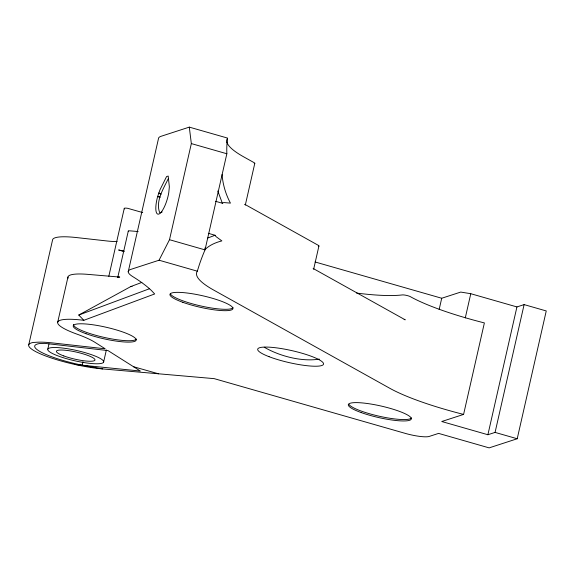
<?xml version="1.0" encoding="UTF-8"?>
<svg xmlns="http://www.w3.org/2000/svg" width="575" height="575" viewBox="0 0 575 575"><rect width="100%" height="100%" fill="white"/><g stroke="black" fill="none" stroke-linecap="round" stroke-linejoin="round"><path stroke-width="0.86" d="M227.082 142.471L227.556 138.086L189.297 127.125L161.129 136.275A48.199 8.783 12.8 0 0 158.47 138.654L128.232 271.752M28.75 344.792L52.641 239.617A48.199 8.783 12.8 0 1 76.532 237.568L107.633 241.04A27.327 4.981 12.8 0 0 117.142 241.392M47.811 349.111L49.004 343.879M57.672 322.345L67.958 277.057M75.124 364.507L82.182 365.197L82.98 361.704M108.819 276.323L124.229 208.517M117.803 277.251L128.297 231.035M103.593 362.164A28.657 5.225 12.8 0 0 63.602 348.162A28.657 5.225 12.8 0 0 59.908 356.593A28.657 5.225 12.8 0 0 103.593 362.164L106.368 349.938M315.057 261.963L441.715 298.252L460.747 292.071L470.781 293.71L516.932 306.935L524.113 304.599L546.25 310.946L517.212 438.754L489.131 447.875L438.588 433.392L429.23 436.432A19.277 3.515 12.8 0 1 405.238 433.378L214.216 378.645L102.681 368.927A48.199 8.783 12.8 0 1 45.483 355.911A48.199 8.783 12.8 0 1 33.048 342.492L35.801 342.312A48.199 8.783 12.8 0 1 52.598 342.93L105.182 348.802L94.825 342.254A58.636 10.688 12.8 0 0 76.806 334.082A48.199 8.783 12.8 0 1 83.835 320.311L154.675 293.962L151.556 290.662A287.464 52.39 12.8 0 0 132.825 276.654A48.199 8.783 12.8 0 1 130.892 269.366L159.059 260.216L169.503 239.703L191.338 143.585L189.297 127.125M356.572 293.07A107 19.5 12.8 0 0 402.277 294.925A4.823 0.877 12.8 0 1 406.367 295.363A4.823 0.877 12.8 0 1 410.464 296.722A108.567 19.787 12.8 0 0 484.38 322.92L463.587 414.417A108.567 19.787 12.8 0 1 389.67 388.218L213.605 290.03A135.47 24.689 12.8 0 1 197.318 271.177L199.237 265.039A267.31 212.168 -7.1 0 1 205.016 249.881L226.845 153.755A267.31 143.297 27 0 1 227.068 142.463M254.768 163.451L245.317 205.045A4.823 0.877 12.8 0 0 244.785 204.326L318.377 245.367A4.823 0.877 12.8 0 1 318.313 246.258M318.902 246.093L313.655 269.201A4.823 0.877 12.8 0 0 313.131 268.475L405.21 319.829A4.823 0.877 12.8 0 0 404.16 319.355M439.156 309.522L441.715 298.252M465.283 317.91L470.781 293.71M463.587 414.417L441.744 421.518L487.895 434.736L516.932 306.935M487.895 434.736L495.075 432.407L524.113 304.599M168.188 178.847C163.415 188.794 155.387 201.185 159.642 212.534L160.504 212.822L162.143 211.981M83.835 320.311L78.768 315.043L130.956 286.472L141.838 282.426M319.398 359.123C301.588 361.948 279.752 356.198 264.22 347.221M215.582 201.3L222.345 203.234L223.74 202.558L230.438 203.112C225.731 194.3 222.82 184.525 222.087 174.556M207.654 238.064L215.064 235.254L216.006 236.598L221.857 240.896C215.726 242.485 209.602 245.022 205.045 249.55L204.966 247.99M78.768 315.043L149.565 288.707M130.956 286.472L132.077 286.53M138.151 231.545L130.245 230.87A4.823 0.877 12.8 0 0 128.376 231.409M82.182 365.197L140.357 371.04L107.999 350.585L44.857 343.376L40.07 343.483A45.274 8.251 12.8 0 0 41.752 352.489A45.274 8.251 12.8 0 0 82.182 365.197L102.681 368.927M160.008 197.031L157.687 196.413L159.958 189.843L166.57 176.575L168.188 176.051L169.352 186.789L168.755 192.812A17.351 4.988 -74 0 1 158.801 214.08A17.351 4.988 -74 0 1 157.687 196.413L159.9 197.448M133.515 366.721L158.556 373.808M191.338 143.585L226.845 153.755M142.729 212.585L127.751 208.33A4.823 0.877 12.8 0 0 124.674 208.919M208.308 233.313L215.064 235.254M169.503 239.703L205.002 249.881M159.059 260.216L197.318 271.177M123.812 251.462L118.63 249.981L119.952 250.262A53.978 9.84 12.8 0 0 124.286 251.261M495.075 432.407L517.212 438.754M160.942 194.034L158.743 193.035L160.856 194.307M222.345 203.234L217.796 190.986M117.875 277.624A4.823 0.877 12.8 0 1 119.751 277.085L88.004 274.376A48.199 8.783 12.8 0 0 68.116 278.178M136.333 339.085A32.293 5.887 12.8 0 1 102.803 337.094A32.293 5.887 12.8 0 1 73.499 324.465M254.208 163.616A4.823 0.877 12.8 0 0 254.229 162.732L243.843 156.939A135.47 24.689 12.8 0 1 226.73 141.026M226.73 140.429A135.47 24.689 12.8 0 1 227.175 138.74M233.069 307.654A32.293 5.887 12.8 0 1 201.947 306.209A32.293 5.887 12.8 0 1 170.452 294.005M411.47 417.924A32.293 5.887 12.8 0 1 380.348 416.473A32.293 5.887 12.8 0 1 348.853 404.268M86.07 333.73A32.293 5.887 12.8 0 0 136.016 340.472A32.293 5.887 12.8 0 0 91.964 324.645A32.293 5.887 12.8 0 0 86.07 333.73M361.208 412.57A32.293 5.887 12.8 0 0 411.154 419.304A32.293 5.887 12.8 0 0 367.109 403.478A32.293 5.887 12.8 0 0 361.208 412.57M182.807 302.306A32.293 5.887 12.8 0 0 232.753 309.041A32.293 5.887 12.8 0 0 188.701 293.214A32.293 5.887 12.8 0 0 182.807 302.306M269.107 356.701A33.738 6.145 12.8 0 0 322.97 364.924A33.738 6.145 12.8 0 0 279.795 348.328A33.738 6.145 12.8 0 0 269.107 356.701M63.796 355.932A19.758 3.601 12.8 0 0 94.796 360.345A19.758 3.601 12.8 0 0 68.511 350.635A19.758 3.601 12.8 0 0 63.796 355.932"/></g></svg>
